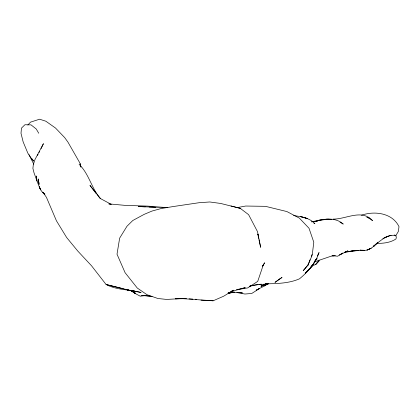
<?xml version="1.0" encoding="UTF-8"?>
<svg xmlns="http://www.w3.org/2000/svg" width="420" height="420" viewBox="0 0 420 420"><rect width="100%" height="100%" fill="white"/><g stroke="black" fill="none" stroke-linecap="round" stroke-linejoin="round"><path stroke-width="0.63" d="M319.069 260.022L318.964 261.224L315.74 264.395L311.714 266.207M262.605 266.06L264.658 262.784L263.277 264.968L257.717 281.389L247.711 287.915L236.402 289.763L245.254 287.669L234.896 290.53L228.249 293.092M310.018 259.786L308.038 265.083L303.203 270.711L308.747 263.986L308.038 265.083L312.239 255.029L313.787 242.209L309.02 228.265L299.371 218.117L286.892 211.559L265.456 206.33L245.627 206.036L236.896 207.674M311.336 256.258L311.997 254.489M41.097 148.617L43.412 143.698L34.986 159.537L33.343 164.556L32.891 168.352L34.046 172.919L37.128 181.288L36.262 175.996L36.845 180.626L39.842 188.302L41.627 191.263L44.641 194.434L43.008 192.302L46.462 197.374L56.448 220.815L66.659 237.531L77.821 251.108L91.544 265.797L106.082 284.482C117.049 290.294 129.418 289.364 141.083 292.493L128.919 290.162L106.082 284.482L123.386 288.792M317.289 255.964L319.058 252.525C315.619 263.188 307.939 271.877 299.46 278.838C289.07 283.353 277.452 283.621 266.312 283.831L268.522 283.857L254.982 284.933L250.026 285.915M37.417 155.379L38.062 154.24M39.034 152.534L39.679 151.394M395.661 235.951L398.354 231.452L399 226.658C392.422 212.903 374.514 210.688 361.447 215.229M262.595 266.06L263.277 264.968M311.708 265.855L310.249 267.913L312.454 265.025M314.738 261.261L317.131 258.652L315.01 260.731M27.846 125.039L30.497 122.152L39.58 119.207L45.822 121.202L55.508 128.032L64.701 137.618L67.982 142.191L79.338 162.052L80.183 163.816L80.918 167.176M267.194 283.762L264.831 285.8L256.184 290.173L259.628 288.451L251.748 293.475L244.923 294.026L236.901 292.562L242.403 292.903L233.436 292.346L229.21 293.118L234.355 292.205L228.622 292.908M267.356 283.82L264.831 285.8L267.519 283.836M376.887 243.369C383.429 243.453 390.437 242.681 395.992 238.943L396.307 237.31L395.981 235.841L394.648 234.927L394.921 235.289C386.232 234.654 379.565 241.453 373.259 246.587L377.853 242.445L373.259 246.587L374.209 245.837C370.44 249.391 365.169 251.491 359.956 250.126L364.308 250.309L353.136 250.913L345.345 251.911M382.809 238.539L388.154 236.156L391.156 235.342M266.795 283.61L261.34 286.361L265.797 284.025M230.738 291.532L233.52 290.189L223.681 296.2L213.155 300.794L181.603 298.583L166.64 299.434L157.873 298.499L146.974 294.698L137.272 288.031L125.087 272.685L117.012 254.205L119.648 238.14L126.961 226.27L132.793 220.505L144.186 214.352L151.93 211.082L161.18 208.525L173.891 206.441L199.022 202.724L209.769 201.973L220.631 203.448L240.303 208.367L248.603 214.662L257.544 231.709L260.647 247.312L258.993 239.747M267.54 283.621L261.014 286.094L265.671 284.062M344.332 252.41L347.881 250.85L339.586 255.003L342.652 253.066L337.68 256.205L332.661 255.754M261.014 286.094L266.768 283.584M315.079 261.66L330.923 256.268L335.401 255.607M384.856 237.515L384.437 237.678L388.169 236.292M249.265 286.325L258.179 284.54M265.855 283.973L267.094 283.679M344.3 252.541L352.795 250.96L358.181 250.478L353.136 250.913M333.05 219.103C346.306 219.292 361.483 208.656 372.556 220.605L369.983 218.878M233.436 292.346L234.355 292.205L227.981 292.997M347.681 251.669L352.795 250.96L346.962 251.669M312.055 221.718L317.62 221.03L311.593 221.876C321.836 219.539 334.467 216.101 343.245 224.086L340.006 222.201M259.455 284.382L261.371 284.146M180.453 298.394L175.445 298.814L186.543 298.678M144.307 295.47L146.249 295.486L140.222 296.195L135.151 293.454L131.744 290.808L134.846 293.076L130.442 290.257M145.336 206.84L138.269 206.556L167.822 207.685L147.693 206.11L125.097 205.37L108.801 203.879L110.691 204.404M149.189 206.997L155.615 207.26M162.041 207.517L166.541 207.701M201.017 300.169L213.155 300.794M141.067 295.449L152.056 296.399L146.659 295.774M189.058 298.841L192.822 299.087M195.337 299.25L196.591 299.334M132.914 290.771L135.812 291.879L127.664 290.01L128.919 290.162M127.664 290.01L134.453 290.997M293.554 215.586C301.166 216.589 309.33 217.744 314.911 223.634L313.74 223.041M240.303 208.367L231.011 205.978M366.786 217.203L369.411 218.253L367.6 217.539M111.379 204.451L100.637 198.665L89.964 185.372L96.18 193.594M130.746 290.43L134.6 292.756L130.888 290.477M130.883 290.567L135.041 293.081L132.584 291.175M44.971 194.093L42.945 192.712L44.494 193.798M131.434 290.393L135.151 293.454L132.641 291.38M79.107 164.32C88.935 173.812 91.555 188.171 100.223 198.613M31.521 158.177L33.726 161.123L31.936 159.322L27.841 153.174L23.158 141.902L21 133.319L21.462 128.132L24.922 124.735L31.043 124.871L36.241 128.993L38.745 133.245M258.541 235.484L257.754 234.071L258.72 238.487M33.794 164.225L28.996 154.686M80.724 166.236L80.183 163.816L80.32 165.028M38.803 182.679L39.097 184.391L38.252 178.957L38.803 182.679L38.472 180.679M316.25 259.245L311.887 266.359L305.251 273.11L311.887 266.359L316.25 259.245M318.344 261.324L315.74 264.395L318.344 261.324M280.04 278.712L274.995 282.361L282.041 277.415L280.04 278.712M371.028 248.288L367.075 250.078L371.028 248.288M323.605 219.576L317.163 220.542L328.319 219.224L331.663 219.34L325.957 219.24L328.319 219.224L323.605 219.576M333.375 255.78L332.084 255.675L333.375 255.78M307.167 218.484L300.904 216.678L307.167 218.484M40.651 189.861L39.28 186.638L40.651 189.861"/></g></svg>
